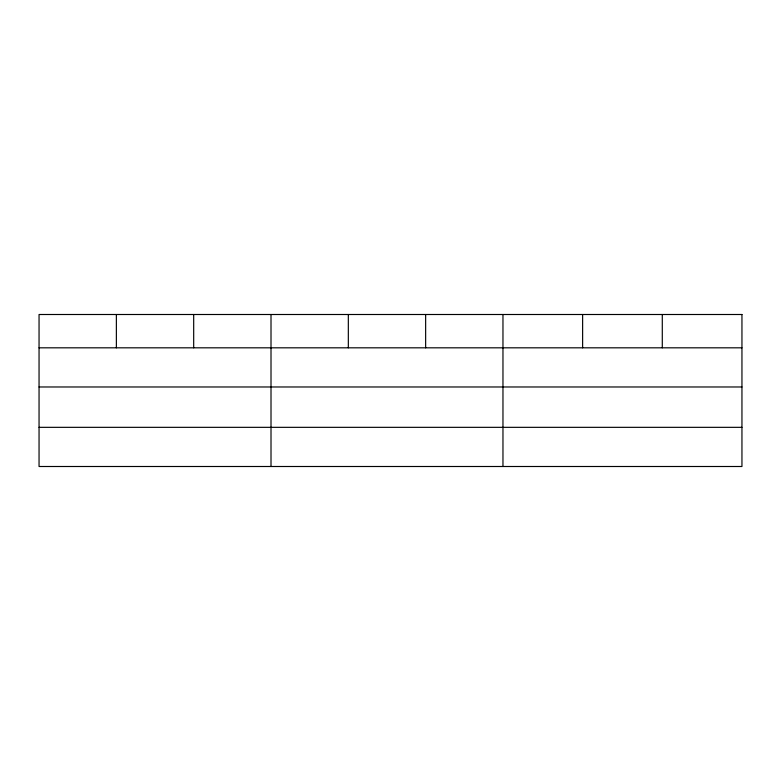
<?xml version="1.0" encoding="UTF-8"?>
<svg xmlns="http://www.w3.org/2000/svg" width="781" height="781" viewBox="0 0 781 781"><rect width="100%" height="100%" fill="white"/><g stroke="black" fill="none" stroke-linecap="round" stroke-linejoin="round"><path stroke-width="1.17" d="M39.05 347.818L741.95 347.818M39.05 386.976L741.95 386.976M39.05 427.334L741.95 427.334M662.288 314.499L662.288 347.818M582.626 314.499L582.626 347.818M502.964 314.499L502.964 466.501M425.645 314.499L425.645 347.818M348.326 314.499L348.326 347.818M271.007 314.499L271.007 466.501M193.688 314.499L193.688 347.818M116.369 314.499L116.369 347.818M741.95 314.499L39.05 314.499L39.05 466.501L741.95 466.501L741.95 314.499"/></g></svg>
